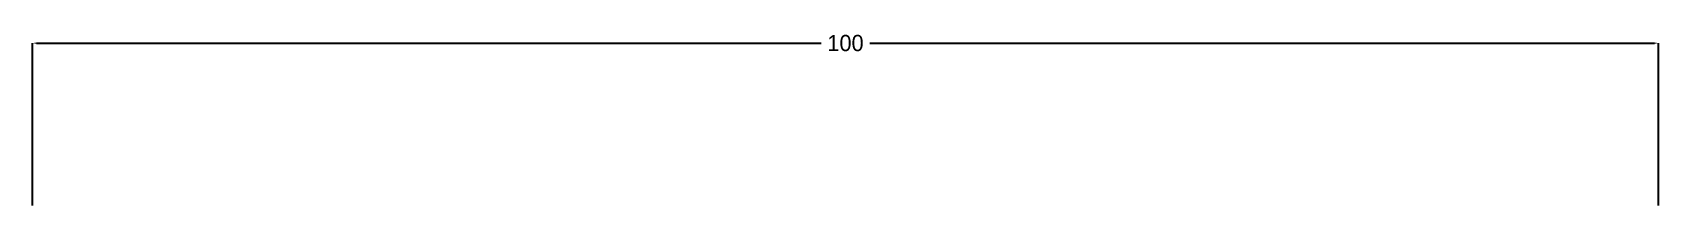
# Model space of a CAD drawing. Header units: metres. Extents: x 0 to 100, y 0 to 11.
import ezdxf

# ---------------------------------------------------------------- set-up
doc = ezdxf.new("R2010")
doc.units = ezdxf.units.M
doc.layers.add('DIM', color=4, linetype='Continuous')
doc.dimstyles.get("Standard").update_dxf_attribs({"dimtxt": 2.5, "dimasz": 2.5, "dimexe": 1.25, "dimexo": 0.625, "dimtad": 1, "dimcen": 2.5, "dimazin": 3, "dimtfac": 1, "dimtmove": 0, "dimatfit": 3})

# ---------------------------------------------------------------- blocks, each defined once
blk = doc.blocks.new('_CLOSEDFILLED')
at = {"color": 0, "linetype": 'BYBLOCK'}
blk.add_solid([(-1, 0.16), (0, 0), (-1, -0.16)], dxfattribs=at)
blk = doc.blocks.new('*D1')
for p, q in [((0, 0), (0, 10)), ((0.25, 10), (48.5, 10)), ((51.5, 10), (99.75, 10)), ((100, 0), (100, 10))]:
    blk.add_line(p, q)
at = {"layer": 'Defpoints'}
for p in [(0, 10), (0, 0), (100, 0)]:
    blk.add_point(p, dxfattribs=at)
at = {"layer": 'DIM', "xscale": 0.25, "yscale": 0.25, "rotation": 180}
blk.add_blockref('_CLOSEDFILLED', (0, 10), dxfattribs=at)
at = {"layer": 'DIM', "xscale": 0.25, "yscale": 0.25}
blk.add_blockref('_CLOSEDFILLED', (100, 10), dxfattribs=at)
at = {"layer": 'DIM', "insert": (50, 10), "char_height": 1, "attachment_point": 5}
blk.add_mtext('100', dxfattribs=at)

msp = doc.modelspace()

# ---------------------------------------------------------------- dimensions: what is measured, and where the dimension line sits
at = {"layer": 'DIM'}
dim = msp.add_linear_dim(base=(0, 10), p1=(0, 0), p2=(100, 0), dimstyle='Standard', dxfattribs=at)
dim.commit()
dim.dimension.update_dxf_attribs({"geometry": '*D1', "text_midpoint": (50, 10)})

doc.saveas('drawing.dxf')
